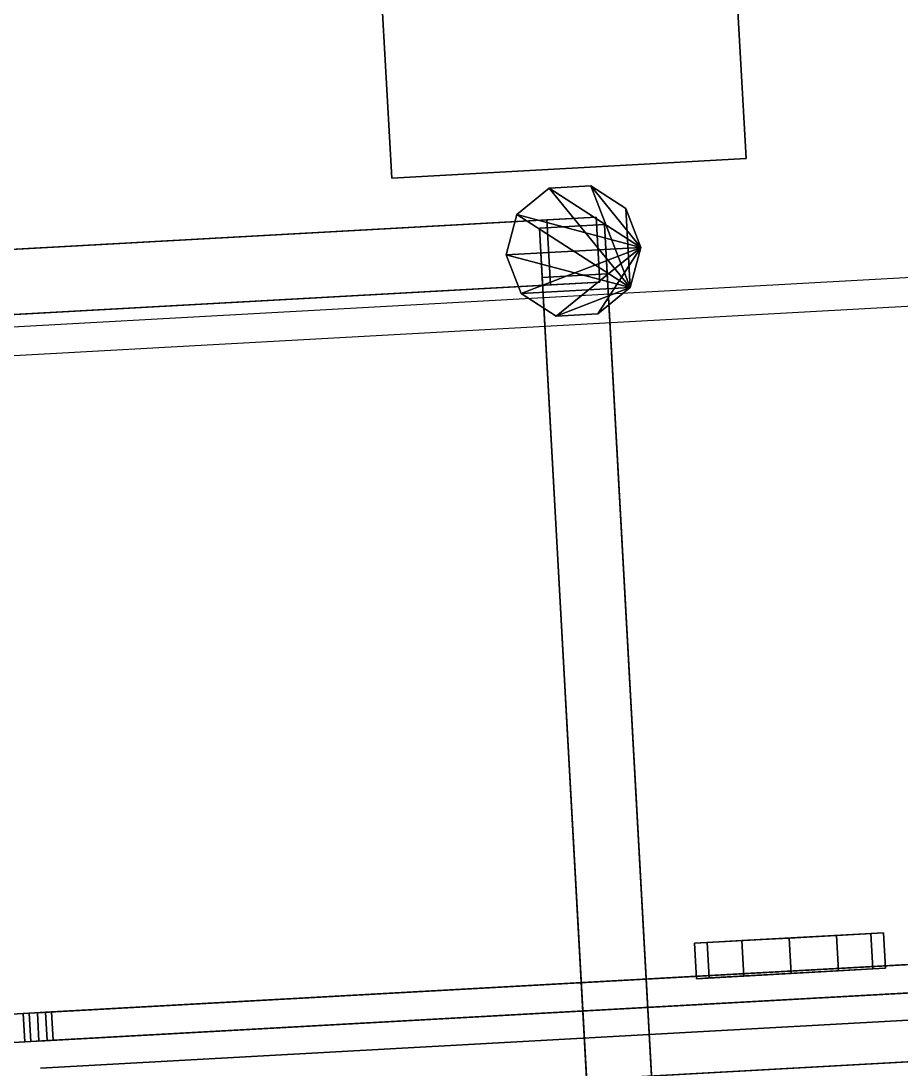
# Model space of a CAD drawing. Header units: millimetres. Extents: x -2005 to 6910, y -1718 to 7197.
# Drawn here: x 3888 to 4632, y 250 to 1136 of the extents above; entities that cross this region are included whole.
import ezdxf

# ---------------------------------------------------------------- set-up
doc = ezdxf.new("R2010")
doc.units = ezdxf.units.MM
for name, color, linetype in [('embedded_beam_1', 7, 'Continuous'), ('fourth_floor_steel_deck', 7, 'Continuous'), ('retained_OLO_antenna_1', 7, 'Continuous'), ('retained_roof_bracing', 7, 'Continuous'), ('retained_roof_mast_1', 7, 'Continuous'), ('roof_parapet', 7, 'Continuous'), ('roof_slab', 7, 'Continuous'), ('tank_bosses_S', 7, 'Continuous'), ('tank_panels_S', 7, 'Continuous'), ('tank_ribs_S', 7, 'Continuous')]:
    doc.layers.add(name, color=color, linetype=linetype)

msp = doc.modelspace()

# ---------------------------------------------------------------- linework, layer by layer
at = {"layer": 'embedded_beam_1'}
msp.add_3dface([(-35.22, 637.03, 24820), (5156.85, 924.11, 24820), (5155.52, 948.07, 24820), (-36.55, 660.99, 24820)], dxfattribs=at)
at = {"layer": 'fourth_floor_steel_deck'}
msp.add_3dface([(0, 0, 20725), (5192.07, 287.08, 20725), (5098.22, 1984.49, 20725), (-93.85, 1697.41, 20725)], dxfattribs=at)
at = {"layer": 'retained_OLO_antenna_1'}
for points in [[(4201.01, 1003.46, 26750), (4193.28, 1143.24, 26750), (4492.82, 1159.81, 26750), (4500.55, 1020.02, 26750)], [(4201.01, 1003.46, 28250), (4500.55, 1020.02, 28250), (4492.82, 1159.81, 28250), (4193.28, 1143.24, 28250)], [(4500.55, 1020.02, 26750), (4492.82, 1159.81, 26750), (4492.82, 1159.81, 28250), (4500.55, 1020.02, 28250)], [(4193.28, 1143.24, 26750), (4201.01, 1003.46, 26750), (4201.01, 1003.46, 28250), (4193.28, 1143.24, 28250)], [(4201.01, 1003.46, 26750), (4500.55, 1020.02, 26750), (4500.55, 1020.02, 28250), (4201.01, 1003.46, 28250)]]:
    msp.add_3dface(points, dxfattribs=at)
at = {"layer": 'retained_roof_bracing'}
for points in [[(3175.8, 904.21, 25082.1), (3134.11, 901.9, 25117.9), (4332.28, 968.15, 26517.9), (4373.97, 970.46, 26482.1)], [(3134.11, 901.9, 25117.9), (3137.15, 846.99, 25117.9), (4335.31, 913.23, 26517.9), (4332.28, 968.15, 26517.9)], [(3178.84, 849.29, 25082.1), (3175.8, 904.21, 25082.1), (4373.97, 970.46, 26482.1), (4377.01, 915.54, 26482.1)], [(4332.28, 968.15, 26517.9), (4335.31, 913.23, 26517.9), (4377.01, 915.54, 26482.1), (4373.97, 970.46, 26482.1)], [(4328.34, 919.48, 26517.9), (4383.26, 922.52, 26517.9), (4380.95, 964.21, 26482.1), (4326.03, 961.17, 26482.1)], [(4447.2, -233.96, 25082.1), (4392.28, -237, 25082.1), (4326.03, 961.17, 26482.1), (4380.95, 964.21, 26482.1)], [(4392.28, -237, 25082.1), (4394.59, -278.69, 25117.9), (4328.34, 919.48, 26517.9), (4326.03, 961.17, 26482.1)], [(4449.5, -275.65, 25117.9), (4447.2, -233.96, 25082.1), (4380.95, 964.21, 26482.1), (4383.26, 922.52, 26517.9)], [(4394.59, -278.69, 25117.9), (4449.5, -275.65, 25117.9), (4383.26, 922.52, 26517.9), (4328.34, 919.48, 26517.9)], [(3137.15, 846.99, 25117.9), (3178.84, 849.29, 25082.1), (4377.01, 915.54, 26482.1), (4335.31, 913.23, 26517.9)]]:
    msp.add_3dface(points, dxfattribs=at)
at = {"layer": 'retained_roof_mast_1'}
for points in [[(4402.54, 910.94, 25000), (4306.75, 972.75, 25000), (4334.06, 995, 25000)], [(4411.56, 944.99, 28300), (4334.06, 995, 28300), (4306.75, 972.75, 28300)], [(4334.06, 995, 25000), (4306.75, 972.75, 25000), (4306.75, 972.75, 28300), (4334.06, 995, 28300)], [(4402.54, 910.94, 25000), (4334.06, 995, 25000), (4369.24, 996.94, 25000)], [(4411.56, 944.99, 28300), (4369.24, 996.94, 28300), (4334.06, 995, 28300)], [(4369.24, 996.94, 25000), (4334.06, 995, 25000), (4334.06, 995, 28300), (4369.24, 996.94, 28300)], [(4402.54, 910.94, 25000), (4369.24, 996.94, 25000), (4398.84, 977.84, 25000)], [(4411.56, 944.99, 28300), (4398.84, 977.84, 28300), (4369.24, 996.94, 28300)], [(4398.84, 977.84, 25000), (4369.24, 996.94, 25000), (4369.24, 996.94, 28300), (4398.84, 977.84, 28300)], [(4402.54, 910.94, 25000), (4398.84, 977.84, 25000), (4411.56, 944.99, 25000)], [(4411.56, 944.99, 25000), (4398.84, 977.84, 25000), (4398.84, 977.84, 28300), (4411.56, 944.99, 28300)], [(4402.54, 910.94, 25000), (4297.73, 938.7, 25000), (4306.75, 972.75, 25000)], [(4411.56, 944.99, 28300), (4306.75, 972.75, 28300), (4297.73, 938.7, 28300)], [(4306.75, 972.75, 25000), (4297.73, 938.7, 25000), (4297.73, 938.7, 28300), (4306.75, 972.75, 28300)], [(4411.56, 944.99, 28300), (4297.73, 938.7, 28300), (4310.45, 905.85, 28300)], [(4411.56, 944.99, 28300), (4310.45, 905.85, 28300), (4340.05, 886.75, 28300)], [(4411.56, 944.99, 28300), (4340.05, 886.75, 28300), (4375.22, 888.69, 28300)], [(4411.56, 944.99, 28300), (4375.22, 888.69, 28300), (4402.54, 910.94, 28300)], [(4402.54, 910.94, 25000), (4411.56, 944.99, 25000), (4411.56, 944.99, 28300), (4402.54, 910.94, 28300)], [(4402.54, 910.94, 25000), (4310.45, 905.85, 25000), (4297.73, 938.7, 25000)], [(4297.73, 938.7, 25000), (4310.45, 905.85, 25000), (4310.45, 905.85, 28300), (4297.73, 938.7, 28300)], [(4402.54, 910.94, 25000), (4340.05, 886.75, 25000), (4310.45, 905.85, 25000)], [(4310.45, 905.85, 25000), (4340.05, 886.75, 25000), (4340.05, 886.75, 28300), (4310.45, 905.85, 28300)], [(4402.54, 910.94, 25000), (4375.22, 888.69, 25000), (4340.05, 886.75, 25000)], [(4375.22, 888.69, 25000), (4402.54, 910.94, 25000), (4402.54, 910.94, 28300), (4375.22, 888.69, 28300)], [(4340.05, 886.75, 25000), (4375.22, 888.69, 25000), (4375.22, 888.69, 28300), (4340.05, 886.75, 28300)]]:
    msp.add_3dface(points, dxfattribs=at)
at = {"layer": 'roof_parapet'}
for points in [[(-613.12, -684.89, 25000), (-649.01, -35.88, 25000), (5841.08, 322.96, 25000), (5876.96, -326.05, 25000)], [(-613.12, -684.89, 25550), (5876.96, -326.05, 25550), (5841.08, 322.96, 25550), (-649.01, -35.88, 25550)], [(5841.08, 322.96, 25000), (-649.01, -35.88, 25000), (-649.01, -35.88, 25550), (5841.08, 322.96, 25550)]]:
    msp.add_3dface(points, dxfattribs=at)
at = {"layer": 'roof_slab'}
for points in [[(0, 0, 24825), (-99.37, 1797.25, 24825), (5092.7, 2084.33, 24825), (5192.07, 287.08, 24825)], [(0, 0, 25000), (5192.07, 287.08, 25000), (5092.7, 2084.33, 25000), (-99.37, 1797.25, 25000)], [(0, 0, 24825), (5192.07, 287.08, 24825), (5192.07, 287.08, 25000), (0, 0, 25000)]]:
    msp.add_3dface(points, dxfattribs=at)
at = {"layer": 'tank_bosses_S'}
for points in [[(4616.87, 365.44, 21187.5), (4467.81, 357.2, 21147.5), (4457.11, 356.61, 21187.5)], [(4616.87, 365.44, 21187.5), (4457.11, 356.61, 21187.5), (4467.81, 357.2, 21227.5)], [(4616.87, 365.44, 22112.5), (4467.81, 357.2, 22072.5), (4457.11, 356.61, 22112.5)], [(4616.87, 365.44, 22112.5), (4457.11, 356.61, 22112.5), (4467.81, 357.2, 22152.5)], [(4616.87, 365.44, 23037.5), (4467.81, 357.2, 22997.5), (4457.11, 356.61, 23037.5)], [(4616.87, 365.44, 23037.5), (4457.11, 356.61, 23037.5), (4467.81, 357.2, 23077.5)], [(4616.87, 365.44, 23962.5), (4467.81, 357.2, 23922.5), (4457.11, 356.61, 23962.5)], [(4616.87, 365.44, 23962.5), (4457.11, 356.61, 23962.5), (4467.81, 357.2, 24002.5)], [(4616.87, 365.44, 21187.5), (4497.05, 358.82, 21118.22), (4467.81, 357.2, 21147.5)], [(4616.87, 365.44, 21187.5), (4467.81, 357.2, 21227.5), (4497.05, 358.82, 21256.78)], [(4616.87, 365.44, 22112.5), (4497.05, 358.82, 22043.22), (4467.81, 357.2, 22072.5)], [(4616.87, 365.44, 22112.5), (4467.81, 357.2, 22152.5), (4497.05, 358.82, 22181.78)], [(4616.87, 365.44, 23037.5), (4497.05, 358.82, 22968.22), (4467.81, 357.2, 22997.5)], [(4616.87, 365.44, 23037.5), (4467.81, 357.2, 23077.5), (4497.05, 358.82, 23106.78)], [(4616.87, 365.44, 23962.5), (4497.05, 358.82, 23893.22), (4467.81, 357.2, 23922.5)], [(4616.87, 365.44, 23962.5), (4467.81, 357.2, 24002.5), (4497.05, 358.82, 24031.78)], [(4616.87, 365.44, 21187.5), (4536.99, 361.03, 21107.5), (4497.05, 358.82, 21118.22)], [(4616.87, 365.44, 21187.5), (4497.05, 358.82, 21256.78), (4536.99, 361.03, 21267.5)], [(4616.87, 365.44, 22112.5), (4536.99, 361.03, 22032.5), (4497.05, 358.82, 22043.22)], [(4616.87, 365.44, 22112.5), (4497.05, 358.82, 22181.78), (4536.99, 361.03, 22192.5)], [(4616.87, 365.44, 23037.5), (4536.99, 361.03, 22957.5), (4497.05, 358.82, 22968.22)], [(4616.87, 365.44, 23037.5), (4497.05, 358.82, 23106.78), (4536.99, 361.03, 23117.5)], [(4616.87, 365.44, 23962.5), (4536.99, 361.03, 23882.5), (4497.05, 358.82, 23893.22)], [(4616.87, 365.44, 23962.5), (4497.05, 358.82, 24031.78), (4536.99, 361.03, 24042.5)], [(4616.87, 365.44, 21187.5), (4576.93, 363.23, 21118.22), (4536.99, 361.03, 21107.5)], [(4616.87, 365.44, 21187.5), (4536.99, 361.03, 21267.5), (4576.93, 363.23, 21256.78)], [(4616.87, 365.44, 22112.5), (4576.93, 363.23, 22043.22), (4536.99, 361.03, 22032.5)], [(4616.87, 365.44, 22112.5), (4536.99, 361.03, 22192.5), (4576.93, 363.23, 22181.78)], [(4616.87, 365.44, 23037.5), (4576.93, 363.23, 22968.22), (4536.99, 361.03, 22957.5)], [(4616.87, 365.44, 23037.5), (4536.99, 361.03, 23117.5), (4576.93, 363.23, 23106.78)], [(4616.87, 365.44, 23962.5), (4576.93, 363.23, 23893.22), (4536.99, 361.03, 23882.5)], [(4616.87, 365.44, 23962.5), (4536.99, 361.03, 24042.5), (4576.93, 363.23, 24031.78)], [(4616.87, 365.44, 21187.5), (4606.16, 364.85, 21147.5), (4576.93, 363.23, 21118.22)], [(4616.87, 365.44, 21187.5), (4576.93, 363.23, 21256.78), (4606.16, 364.85, 21227.5)], [(4616.87, 365.44, 22112.5), (4606.16, 364.85, 22072.5), (4576.93, 363.23, 22043.22)], [(4616.87, 365.44, 22112.5), (4576.93, 363.23, 22181.78), (4606.16, 364.85, 22152.5)], [(4616.87, 365.44, 23037.5), (4606.16, 364.85, 22997.5), (4576.93, 363.23, 22968.22)], [(4616.87, 365.44, 23037.5), (4576.93, 363.23, 23106.78), (4606.16, 364.85, 23077.5)], [(4616.87, 365.44, 23962.5), (4606.16, 364.85, 23922.5), (4576.93, 363.23, 23893.22)], [(4616.87, 365.44, 23962.5), (4576.93, 363.23, 24031.78), (4606.16, 364.85, 24002.5)], [(4607.82, 334.9, 21147.5), (4578.58, 333.28, 21118.22), (4576.93, 363.23, 21118.22), (4606.16, 364.85, 21147.5)], [(4578.58, 333.28, 21256.78), (4607.82, 334.9, 21227.5), (4606.16, 364.85, 21227.5), (4576.93, 363.23, 21256.78)], [(4607.82, 334.9, 22072.5), (4578.58, 333.28, 22043.22), (4576.93, 363.23, 22043.22), (4606.16, 364.85, 22072.5)], [(4578.58, 333.28, 22181.78), (4607.82, 334.9, 22152.5), (4606.16, 364.85, 22152.5), (4576.93, 363.23, 22181.78)], [(4607.82, 334.9, 22997.5), (4578.58, 333.28, 22968.22), (4576.93, 363.23, 22968.22), (4606.16, 364.85, 22997.5)], [(4578.58, 333.28, 23106.78), (4607.82, 334.9, 23077.5), (4606.16, 364.85, 23077.5), (4576.93, 363.23, 23106.78)], [(4607.82, 334.9, 23922.5), (4578.58, 333.28, 23893.22), (4576.93, 363.23, 23893.22), (4606.16, 364.85, 23922.5)], [(4578.58, 333.28, 24031.78), (4607.82, 334.9, 24002.5), (4606.16, 364.85, 24002.5), (4576.93, 363.23, 24031.78)], [(4618.52, 335.49, 21187.5), (4607.82, 334.9, 21147.5), (4606.16, 364.85, 21147.5), (4616.87, 365.44, 21187.5)], [(4607.82, 334.9, 21227.5), (4618.52, 335.49, 21187.5), (4616.87, 365.44, 21187.5), (4606.16, 364.85, 21227.5)], [(4618.52, 335.49, 22112.5), (4607.82, 334.9, 22072.5), (4606.16, 364.85, 22072.5), (4616.87, 365.44, 22112.5)], [(4607.82, 334.9, 22152.5), (4618.52, 335.49, 22112.5), (4616.87, 365.44, 22112.5), (4606.16, 364.85, 22152.5)], [(4618.52, 335.49, 23037.5), (4607.82, 334.9, 22997.5), (4606.16, 364.85, 22997.5), (4616.87, 365.44, 23037.5)], [(4607.82, 334.9, 23077.5), (4618.52, 335.49, 23037.5), (4616.87, 365.44, 23037.5), (4606.16, 364.85, 23077.5)], [(4618.52, 335.49, 23962.5), (4607.82, 334.9, 23922.5), (4606.16, 364.85, 23922.5), (4616.87, 365.44, 23962.5)], [(4607.82, 334.9, 24002.5), (4618.52, 335.49, 23962.5), (4616.87, 365.44, 23962.5), (4606.16, 364.85, 24002.5)], [(4469.47, 327.25, 21147.5), (4458.77, 326.66, 21187.5), (4457.11, 356.61, 21187.5), (4467.81, 357.2, 21147.5)], [(4458.77, 326.66, 21187.5), (4469.47, 327.25, 21227.5), (4467.81, 357.2, 21227.5), (4457.11, 356.61, 21187.5)], [(4469.47, 327.25, 22072.5), (4458.77, 326.66, 22112.5), (4457.11, 356.61, 22112.5), (4467.81, 357.2, 22072.5)], [(4458.77, 326.66, 22112.5), (4469.47, 327.25, 22152.5), (4467.81, 357.2, 22152.5), (4457.11, 356.61, 22112.5)], [(4469.47, 327.25, 22997.5), (4458.77, 326.66, 23037.5), (4457.11, 356.61, 23037.5), (4467.81, 357.2, 22997.5)], [(4458.77, 326.66, 23037.5), (4469.47, 327.25, 23077.5), (4467.81, 357.2, 23077.5), (4457.11, 356.61, 23037.5)], [(4469.47, 327.25, 23922.5), (4458.77, 326.66, 23962.5), (4457.11, 356.61, 23962.5), (4467.81, 357.2, 23922.5)], [(4458.77, 326.66, 23962.5), (4469.47, 327.25, 24002.5), (4467.81, 357.2, 24002.5), (4457.11, 356.61, 23962.5)], [(4498.71, 328.86, 21118.22), (4469.47, 327.25, 21147.5), (4467.81, 357.2, 21147.5), (4497.05, 358.82, 21118.22)], [(4469.47, 327.25, 21227.5), (4498.71, 328.86, 21256.78), (4497.05, 358.82, 21256.78), (4467.81, 357.2, 21227.5)], [(4498.71, 328.86, 22043.22), (4469.47, 327.25, 22072.5), (4467.81, 357.2, 22072.5), (4497.05, 358.82, 22043.22)], [(4469.47, 327.25, 22152.5), (4498.71, 328.86, 22181.78), (4497.05, 358.82, 22181.78), (4467.81, 357.2, 22152.5)], [(4498.71, 328.86, 22968.22), (4469.47, 327.25, 22997.5), (4467.81, 357.2, 22997.5), (4497.05, 358.82, 22968.22)], [(4469.47, 327.25, 23077.5), (4498.71, 328.86, 23106.78), (4497.05, 358.82, 23106.78), (4467.81, 357.2, 23077.5)], [(4498.71, 328.86, 23893.22), (4469.47, 327.25, 23922.5), (4467.81, 357.2, 23922.5), (4497.05, 358.82, 23893.22)], [(4469.47, 327.25, 24002.5), (4498.71, 328.86, 24031.78), (4497.05, 358.82, 24031.78), (4467.81, 357.2, 24002.5)], [(4538.64, 331.07, 21107.5), (4498.71, 328.86, 21118.22), (4497.05, 358.82, 21118.22), (4536.99, 361.03, 21107.5)], [(4498.71, 328.86, 21256.78), (4538.64, 331.07, 21267.5), (4536.99, 361.03, 21267.5), (4497.05, 358.82, 21256.78)], [(4538.64, 331.07, 22032.5), (4498.71, 328.86, 22043.22), (4497.05, 358.82, 22043.22), (4536.99, 361.03, 22032.5)], [(4498.71, 328.86, 22181.78), (4538.64, 331.07, 22192.5), (4536.99, 361.03, 22192.5), (4497.05, 358.82, 22181.78)], [(4538.64, 331.07, 22957.5), (4498.71, 328.86, 22968.22), (4497.05, 358.82, 22968.22), (4536.99, 361.03, 22957.5)], [(4498.71, 328.86, 23106.78), (4538.64, 331.07, 23117.5), (4536.99, 361.03, 23117.5), (4497.05, 358.82, 23106.78)], [(4538.64, 331.07, 23882.5), (4498.71, 328.86, 23893.22), (4497.05, 358.82, 23893.22), (4536.99, 361.03, 23882.5)], [(4498.71, 328.86, 24031.78), (4538.64, 331.07, 24042.5), (4536.99, 361.03, 24042.5), (4497.05, 358.82, 24031.78)], [(4578.58, 333.28, 21118.22), (4538.64, 331.07, 21107.5), (4536.99, 361.03, 21107.5), (4576.93, 363.23, 21118.22)], [(4538.64, 331.07, 21267.5), (4578.58, 333.28, 21256.78), (4576.93, 363.23, 21256.78), (4536.99, 361.03, 21267.5)], [(4578.58, 333.28, 22043.22), (4538.64, 331.07, 22032.5), (4536.99, 361.03, 22032.5), (4576.93, 363.23, 22043.22)], [(4538.64, 331.07, 22192.5), (4578.58, 333.28, 22181.78), (4576.93, 363.23, 22181.78), (4536.99, 361.03, 22192.5)], [(4578.58, 333.28, 22968.22), (4538.64, 331.07, 22957.5), (4536.99, 361.03, 22957.5), (4576.93, 363.23, 22968.22)], [(4538.64, 331.07, 23117.5), (4578.58, 333.28, 23106.78), (4576.93, 363.23, 23106.78), (4536.99, 361.03, 23117.5)], [(4578.58, 333.28, 23893.22), (4538.64, 331.07, 23882.5), (4536.99, 361.03, 23882.5), (4576.93, 363.23, 23893.22)], [(4538.64, 331.07, 24042.5), (4578.58, 333.28, 24031.78), (4576.93, 363.23, 24031.78), (4536.99, 361.03, 24042.5)], [(4607.82, 334.9, 21227.5), (4469.47, 327.25, 21227.5), (4458.77, 326.66, 21187.5)], [(4607.82, 334.9, 21227.5), (4458.77, 326.66, 21187.5), (4469.47, 327.25, 21147.5)], [(4607.82, 334.9, 22152.5), (4469.47, 327.25, 22152.5), (4458.77, 326.66, 22112.5)], [(4607.82, 334.9, 22152.5), (4458.77, 326.66, 22112.5), (4469.47, 327.25, 22072.5)], [(4607.82, 334.9, 23077.5), (4469.47, 327.25, 23077.5), (4458.77, 326.66, 23037.5)], [(4607.82, 334.9, 23077.5), (4458.77, 326.66, 23037.5), (4469.47, 327.25, 22997.5)], [(4607.82, 334.9, 24002.5), (4469.47, 327.25, 24002.5), (4458.77, 326.66, 23962.5)], [(4607.82, 334.9, 24002.5), (4458.77, 326.66, 23962.5), (4469.47, 327.25, 23922.5)], [(4607.82, 334.9, 21227.5), (4498.71, 328.86, 21256.78), (4469.47, 327.25, 21227.5)], [(4607.82, 334.9, 21227.5), (4469.47, 327.25, 21147.5), (4498.71, 328.86, 21118.22)], [(4607.82, 334.9, 22152.5), (4498.71, 328.86, 22181.78), (4469.47, 327.25, 22152.5)], [(4607.82, 334.9, 22152.5), (4469.47, 327.25, 22072.5), (4498.71, 328.86, 22043.22)], [(4607.82, 334.9, 23077.5), (4498.71, 328.86, 23106.78), (4469.47, 327.25, 23077.5)], [(4607.82, 334.9, 23077.5), (4469.47, 327.25, 22997.5), (4498.71, 328.86, 22968.22)], [(4607.82, 334.9, 24002.5), (4498.71, 328.86, 24031.78), (4469.47, 327.25, 24002.5)], [(4607.82, 334.9, 24002.5), (4469.47, 327.25, 23922.5), (4498.71, 328.86, 23893.22)], [(4607.82, 334.9, 21227.5), (4538.64, 331.07, 21267.5), (4498.71, 328.86, 21256.78)], [(4607.82, 334.9, 21227.5), (4498.71, 328.86, 21118.22), (4538.64, 331.07, 21107.5)], [(4607.82, 334.9, 22152.5), (4538.64, 331.07, 22192.5), (4498.71, 328.86, 22181.78)], [(4607.82, 334.9, 22152.5), (4498.71, 328.86, 22043.22), (4538.64, 331.07, 22032.5)], [(4607.82, 334.9, 23077.5), (4538.64, 331.07, 23117.5), (4498.71, 328.86, 23106.78)], [(4607.82, 334.9, 23077.5), (4498.71, 328.86, 22968.22), (4538.64, 331.07, 22957.5)], [(4607.82, 334.9, 24002.5), (4538.64, 331.07, 24042.5), (4498.71, 328.86, 24031.78)], [(4607.82, 334.9, 24002.5), (4498.71, 328.86, 23893.22), (4538.64, 331.07, 23882.5)], [(4607.82, 334.9, 21227.5), (4578.58, 333.28, 21256.78), (4538.64, 331.07, 21267.5)], [(4607.82, 334.9, 21227.5), (4538.64, 331.07, 21107.5), (4578.58, 333.28, 21118.22)], [(4607.82, 334.9, 22152.5), (4578.58, 333.28, 22181.78), (4538.64, 331.07, 22192.5)], [(4607.82, 334.9, 22152.5), (4538.64, 331.07, 22032.5), (4578.58, 333.28, 22043.22)], [(4607.82, 334.9, 23077.5), (4578.58, 333.28, 23106.78), (4538.64, 331.07, 23117.5)], [(4607.82, 334.9, 23077.5), (4538.64, 331.07, 22957.5), (4578.58, 333.28, 22968.22)], [(4607.82, 334.9, 24002.5), (4578.58, 333.28, 24031.78), (4538.64, 331.07, 24042.5)], [(4607.82, 334.9, 24002.5), (4538.64, 331.07, 23882.5), (4578.58, 333.28, 23893.22)], [(4607.82, 334.9, 21227.5), (4578.58, 333.28, 21118.22), (4607.82, 334.9, 21147.5)], [(4607.82, 334.9, 22152.5), (4578.58, 333.28, 22043.22), (4607.82, 334.9, 22072.5)], [(4607.82, 334.9, 23077.5), (4578.58, 333.28, 22968.22), (4607.82, 334.9, 22997.5)], [(4607.82, 334.9, 24002.5), (4578.58, 333.28, 23893.22), (4607.82, 334.9, 23922.5)], [(4607.82, 334.9, 21227.5), (4607.82, 334.9, 21147.5), (4618.52, 335.49, 21187.5)], [(4607.82, 334.9, 22152.5), (4607.82, 334.9, 22072.5), (4618.52, 335.49, 22112.5)], [(4607.82, 334.9, 23077.5), (4607.82, 334.9, 22997.5), (4618.52, 335.49, 23037.5)], [(4607.82, 334.9, 24002.5), (4607.82, 334.9, 23922.5), (4618.52, 335.49, 23962.5)]]:
    msp.add_3dface(points, dxfattribs=at)
at = {"layer": 'tank_panels_S'}
for points in [[(3904.1, 250.92, 20737), (5178.16, 321.36, 20737), (5178.16, 321.36, 21638), (3904.1, 250.92, 21638)], [(3904.1, 250.92, 21662), (5178.16, 321.36, 21662), (5178.16, 321.36, 22563), (3904.1, 250.92, 22563)], [(3904.1, 250.92, 22587), (5178.16, 321.36, 22587), (5178.16, 321.36, 23488), (3904.1, 250.92, 23488)], [(3904.1, 250.92, 23512), (5178.16, 321.36, 23512), (5178.16, 321.36, 24413), (3904.1, 250.92, 24413)]]:
    msp.add_3dface(points, dxfattribs=at)
at = {"layer": 'tank_ribs_S'}
for points in [[(3908.42, 298.23, 20727.2), (3894.6, 297.46, 20746.8), (5168.65, 367.91, 21647.8), (5182.47, 368.67, 21628.2)], [(3894.6, 297.46, 21628.2), (3908.42, 298.23, 21647.8), (5182.47, 368.67, 20746.8), (5168.65, 367.91, 20727.2)], [(3908.42, 298.23, 21652.2), (3894.6, 297.46, 21671.8), (5168.65, 367.91, 22572.8), (5182.47, 368.67, 22553.2)], [(3894.6, 297.46, 22553.2), (3908.42, 298.23, 22572.8), (5182.47, 368.67, 21671.8), (5168.65, 367.91, 21652.2)], [(3908.42, 298.23, 22577.2), (3894.6, 297.46, 22596.8), (5168.65, 367.91, 23497.8), (5182.47, 368.67, 23478.2)], [(3894.6, 297.46, 23478.2), (3908.42, 298.23, 23497.8), (5182.47, 368.67, 22596.8), (5168.65, 367.91, 22577.2)], [(3908.42, 298.23, 23502.2), (3894.6, 297.46, 23521.8), (5168.65, 367.91, 24422.8), (5182.47, 368.67, 24403.2)], [(3894.6, 297.46, 24403.2), (3908.42, 298.23, 24422.8), (5182.47, 368.67, 23521.8), (5168.65, 367.91, 23502.2)], [(3894.6, 297.46, 20746.8), (3895.92, 273.5, 20746.8), (5169.97, 343.95, 21647.8), (5168.65, 367.91, 21647.8)], [(3895.92, 273.5, 21628.2), (3894.6, 297.46, 21628.2), (5168.65, 367.91, 20727.2), (5169.97, 343.95, 20727.2)], [(3894.6, 297.46, 21671.8), (3895.92, 273.5, 21671.8), (5169.97, 343.95, 22572.8), (5168.65, 367.91, 22572.8)], [(3895.92, 273.5, 22553.2), (3894.6, 297.46, 22553.2), (5168.65, 367.91, 21652.2), (5169.97, 343.95, 21652.2)], [(3894.6, 297.46, 22596.8), (3895.92, 273.5, 22596.8), (5169.97, 343.95, 23497.8), (5168.65, 367.91, 23497.8)], [(3895.92, 273.5, 23478.2), (3894.6, 297.46, 23478.2), (5168.65, 367.91, 22577.2), (5169.97, 343.95, 22577.2)], [(3894.6, 297.46, 23521.8), (3895.92, 273.5, 23521.8), (5169.97, 343.95, 24422.8), (5168.65, 367.91, 24422.8)], [(3895.92, 273.5, 24403.2), (3894.6, 297.46, 24403.2), (5168.65, 367.91, 23502.2), (5169.97, 343.95, 23502.2)], [(3901.51, 297.85, 20749), (3902.83, 273.88, 20749), (5176.89, 344.33, 20749), (5175.56, 368.29, 20749)], [(3902.83, 273.88, 20725), (3901.51, 297.85, 20725), (5175.56, 368.29, 20725), (5176.89, 344.33, 20725)], [(3901.51, 297.85, 20725), (3901.51, 297.85, 20749), (5175.56, 368.29, 20749), (5175.56, 368.29, 20725)], [(5176.89, 344.33, 21650), (5175.56, 368.29, 21650), (3901.51, 297.85, 21650), (3902.83, 273.88, 21650)], [(5175.56, 368.29, 21650), (5175.56, 368.29, 21626), (3901.51, 297.85, 21626), (3901.51, 297.85, 21650)], [(5175.56, 368.29, 21626), (5176.89, 344.33, 21626), (3902.83, 273.88, 21626), (3901.51, 297.85, 21626)], [(3901.51, 297.85, 21674), (3902.83, 273.88, 21674), (5176.89, 344.33, 21674), (5175.56, 368.29, 21674)], [(3902.83, 273.88, 21650), (3901.51, 297.85, 21650), (5175.56, 368.29, 21650), (5176.89, 344.33, 21650)], [(3901.51, 297.85, 21650), (3901.51, 297.85, 21674), (5175.56, 368.29, 21674), (5175.56, 368.29, 21650)], [(5176.89, 344.33, 22575), (5175.56, 368.29, 22575), (3901.51, 297.85, 22575), (3902.83, 273.88, 22575)], [(5175.56, 368.29, 22575), (5175.56, 368.29, 22551), (3901.51, 297.85, 22551), (3901.51, 297.85, 22575)], [(5175.56, 368.29, 22551), (5176.89, 344.33, 22551), (3902.83, 273.88, 22551), (3901.51, 297.85, 22551)], [(3901.51, 297.85, 22599), (3902.83, 273.88, 22599), (5176.89, 344.33, 22599), (5175.56, 368.29, 22599)], [(3902.83, 273.88, 22575), (3901.51, 297.85, 22575), (5175.56, 368.29, 22575), (5176.89, 344.33, 22575)], [(3901.51, 297.85, 22575), (3901.51, 297.85, 22599), (5175.56, 368.29, 22599), (5175.56, 368.29, 22575)], [(5176.89, 344.33, 23500), (5175.56, 368.29, 23500), (3901.51, 297.85, 23500), (3902.83, 273.88, 23500)], [(5175.56, 368.29, 23500), (5175.56, 368.29, 23476), (3901.51, 297.85, 23476), (3901.51, 297.85, 23500)], [(5175.56, 368.29, 23476), (5176.89, 344.33, 23476), (3902.83, 273.88, 23476), (3901.51, 297.85, 23476)], [(3901.51, 297.85, 23524), (3902.83, 273.88, 23524), (5176.89, 344.33, 23524), (5175.56, 368.29, 23524)], [(3902.83, 273.88, 23500), (3901.51, 297.85, 23500), (5175.56, 368.29, 23500), (5176.89, 344.33, 23500)], [(3901.51, 297.85, 23500), (3901.51, 297.85, 23524), (5175.56, 368.29, 23524), (5175.56, 368.29, 23500)], [(5176.89, 344.33, 24425), (5175.56, 368.29, 24425), (3901.51, 297.85, 24425), (3902.83, 273.88, 24425)], [(5175.56, 368.29, 24425), (5175.56, 368.29, 24401), (3901.51, 297.85, 24401), (3901.51, 297.85, 24425)], [(5175.56, 368.29, 24401), (5176.89, 344.33, 24401), (3902.83, 273.88, 24401), (3901.51, 297.85, 24401)], [(3909.74, 274.27, 20727.2), (3908.42, 298.23, 20727.2), (5182.47, 368.67, 21628.2), (5183.8, 344.71, 21628.2)], [(3908.42, 298.23, 21647.8), (3909.74, 274.27, 21647.8), (5183.8, 344.71, 20746.8), (5182.47, 368.67, 20746.8)], [(3909.74, 274.27, 21652.2), (3908.42, 298.23, 21652.2), (5182.47, 368.67, 22553.2), (5183.8, 344.71, 22553.2)], [(3908.42, 298.23, 22572.8), (3909.74, 274.27, 22572.8), (5183.8, 344.71, 21671.8), (5182.47, 368.67, 21671.8)], [(3909.74, 274.27, 22577.2), (3908.42, 298.23, 22577.2), (5182.47, 368.67, 23478.2), (5183.8, 344.71, 23478.2)], [(3908.42, 298.23, 23497.8), (3909.74, 274.27, 23497.8), (5183.8, 344.71, 22596.8), (5182.47, 368.67, 22596.8)], [(3909.74, 274.27, 23502.2), (3908.42, 298.23, 23502.2), (5182.47, 368.67, 24403.2), (5183.8, 344.71, 24403.2)], [(3908.42, 298.23, 24422.8), (3909.74, 274.27, 24422.8), (5183.8, 344.71, 23521.8), (5182.47, 368.67, 23521.8)], [(3895.92, 273.5, 20746.8), (3909.74, 274.27, 20727.2), (5183.8, 344.71, 21628.2), (5169.97, 343.95, 21647.8)], [(3909.74, 274.27, 21647.8), (3895.92, 273.5, 21628.2), (5169.97, 343.95, 20727.2), (5183.8, 344.71, 20746.8)], [(3895.92, 273.5, 21671.8), (3909.74, 274.27, 21652.2), (5183.8, 344.71, 22553.2), (5169.97, 343.95, 22572.8)], [(3909.74, 274.27, 22572.8), (3895.92, 273.5, 22553.2), (5169.97, 343.95, 21652.2), (5183.8, 344.71, 21671.8)], [(3895.92, 273.5, 22596.8), (3909.74, 274.27, 22577.2), (5183.8, 344.71, 23478.2), (5169.97, 343.95, 23497.8)], [(3909.74, 274.27, 23497.8), (3895.92, 273.5, 23478.2), (5169.97, 343.95, 22577.2), (5183.8, 344.71, 22596.8)], [(3895.92, 273.5, 23521.8), (3909.74, 274.27, 23502.2), (5183.8, 344.71, 24403.2), (5169.97, 343.95, 24422.8)], [(3909.74, 274.27, 24422.8), (3895.92, 273.5, 24403.2), (5169.97, 343.95, 23502.2), (5183.8, 344.71, 23521.8)], [(3902.83, 273.88, 20749), (3902.83, 273.88, 20725), (5176.89, 344.33, 20725), (5176.89, 344.33, 20749)], [(5176.89, 344.33, 21626), (5176.89, 344.33, 21650), (3902.83, 273.88, 21650), (3902.83, 273.88, 21626)], [(3902.83, 273.88, 21674), (3902.83, 273.88, 21650), (5176.89, 344.33, 21650), (5176.89, 344.33, 21674)], [(5176.89, 344.33, 22551), (5176.89, 344.33, 22575), (3902.83, 273.88, 22575), (3902.83, 273.88, 22551)], [(3902.83, 273.88, 22599), (3902.83, 273.88, 22575), (5176.89, 344.33, 22575), (5176.89, 344.33, 22599)], [(5176.89, 344.33, 23476), (5176.89, 344.33, 23500), (3902.83, 273.88, 23500), (3902.83, 273.88, 23476)], [(3902.83, 273.88, 23524), (3902.83, 273.88, 23500), (5176.89, 344.33, 23500), (5176.89, 344.33, 23524)], [(5176.89, 344.33, 24401), (5176.89, 344.33, 24425), (3902.83, 273.88, 24425), (3902.83, 273.88, 24401)], [(3866.89, 271.9, 20737), (3865.56, 295.86, 20737), (3889.53, 297.18, 20737), (3890.85, 273.22, 20737)], [(3866.89, 271.9, 21638), (3890.85, 273.22, 21638), (3889.53, 297.18, 21638), (3865.56, 295.86, 21638)], [(3889.53, 297.18, 20737), (3865.56, 295.86, 20737), (3865.56, 295.86, 21638), (3889.53, 297.18, 21638)], [(3866.89, 271.9, 21662), (3865.56, 295.86, 21662), (3889.53, 297.18, 21662), (3890.85, 273.22, 21662)], [(3866.89, 271.9, 22563), (3890.85, 273.22, 22563), (3889.53, 297.18, 22563), (3865.56, 295.86, 22563)], [(3889.53, 297.18, 21662), (3865.56, 295.86, 21662), (3865.56, 295.86, 22563), (3889.53, 297.18, 22563)], [(3866.89, 271.9, 22587), (3865.56, 295.86, 22587), (3889.53, 297.18, 22587), (3890.85, 273.22, 22587)], [(3866.89, 271.9, 23488), (3890.85, 273.22, 23488), (3889.53, 297.18, 23488), (3865.56, 295.86, 23488)], [(3889.53, 297.18, 22587), (3865.56, 295.86, 22587), (3865.56, 295.86, 23488), (3889.53, 297.18, 23488)], [(3866.89, 271.9, 23512), (3865.56, 295.86, 23512), (3889.53, 297.18, 23512), (3890.85, 273.22, 23512)], [(3866.89, 271.9, 24413), (3890.85, 273.22, 24413), (3889.53, 297.18, 24413), (3865.56, 295.86, 24413)], [(3889.53, 297.18, 23512), (3865.56, 295.86, 23512), (3865.56, 295.86, 24413), (3889.53, 297.18, 24413)], [(3889.53, 297.18, 21638), (3890.85, 273.22, 21638), (3914.81, 274.55, 21638), (3913.49, 298.51, 21638)], [(3889.53, 297.18, 20737), (3913.49, 298.51, 20737), (3914.81, 274.55, 20737), (3890.85, 273.22, 20737)], [(3889.53, 297.18, 21638), (3913.49, 298.51, 21638), (3913.49, 298.51, 20737), (3889.53, 297.18, 20737)], [(3889.53, 297.18, 22563), (3890.85, 273.22, 22563), (3914.81, 274.55, 22563), (3913.49, 298.51, 22563)], [(3889.53, 297.18, 21662), (3913.49, 298.51, 21662), (3914.81, 274.55, 21662), (3890.85, 273.22, 21662)], [(3889.53, 297.18, 22563), (3913.49, 298.51, 22563), (3913.49, 298.51, 21662), (3889.53, 297.18, 21662)], [(3889.53, 297.18, 23488), (3890.85, 273.22, 23488), (3914.81, 274.55, 23488), (3913.49, 298.51, 23488)], [(3889.53, 297.18, 22587), (3913.49, 298.51, 22587), (3914.81, 274.55, 22587), (3890.85, 273.22, 22587)], [(3889.53, 297.18, 23488), (3913.49, 298.51, 23488), (3913.49, 298.51, 22587), (3889.53, 297.18, 22587)], [(3889.53, 297.18, 24413), (3890.85, 273.22, 24413), (3914.81, 274.55, 24413), (3913.49, 298.51, 24413)], [(3889.53, 297.18, 23512), (3913.49, 298.51, 23512), (3914.81, 274.55, 23512), (3890.85, 273.22, 23512)], [(3889.53, 297.18, 24413), (3913.49, 298.51, 24413), (3913.49, 298.51, 23512), (3889.53, 297.18, 23512)], [(3890.85, 273.22, 20737), (3889.53, 297.18, 20737), (3889.53, 297.18, 21638), (3890.85, 273.22, 21638)], [(3890.85, 273.22, 21662), (3889.53, 297.18, 21662), (3889.53, 297.18, 22563), (3890.85, 273.22, 22563)], [(3890.85, 273.22, 22587), (3889.53, 297.18, 22587), (3889.53, 297.18, 23488), (3890.85, 273.22, 23488)], [(3890.85, 273.22, 23512), (3889.53, 297.18, 23512), (3889.53, 297.18, 24413), (3890.85, 273.22, 24413)], [(3890.85, 273.22, 21638), (3889.53, 297.18, 21638), (3889.53, 297.18, 20737), (3890.85, 273.22, 20737)], [(3890.85, 273.22, 22563), (3889.53, 297.18, 22563), (3889.53, 297.18, 21662), (3890.85, 273.22, 21662)], [(3890.85, 273.22, 23488), (3889.53, 297.18, 23488), (3889.53, 297.18, 22587), (3890.85, 273.22, 22587)], [(3890.85, 273.22, 24413), (3889.53, 297.18, 24413), (3889.53, 297.18, 23512), (3890.85, 273.22, 23512)], [(3894.6, 297.46, 20746.8), (3908.42, 298.23, 20727.2), (3909.74, 274.27, 20727.2), (3895.92, 273.5, 20746.8)], [(3908.42, 298.23, 21647.8), (3894.6, 297.46, 21628.2), (3895.92, 273.5, 21628.2), (3909.74, 274.27, 21647.8)], [(3894.6, 297.46, 21671.8), (3908.42, 298.23, 21652.2), (3909.74, 274.27, 21652.2), (3895.92, 273.5, 21671.8)], [(3908.42, 298.23, 22572.8), (3894.6, 297.46, 22553.2), (3895.92, 273.5, 22553.2), (3909.74, 274.27, 22572.8)], [(3894.6, 297.46, 22596.8), (3908.42, 298.23, 22577.2), (3909.74, 274.27, 22577.2), (3895.92, 273.5, 22596.8)], [(3908.42, 298.23, 23497.8), (3894.6, 297.46, 23478.2), (3895.92, 273.5, 23478.2), (3909.74, 274.27, 23497.8)], [(3894.6, 297.46, 23521.8), (3908.42, 298.23, 23502.2), (3909.74, 274.27, 23502.2), (3895.92, 273.5, 23521.8)], [(3908.42, 298.23, 24422.8), (3894.6, 297.46, 24403.2), (3895.92, 273.5, 24403.2), (3909.74, 274.27, 24422.8)], [(3901.51, 297.85, 20749), (3901.51, 297.85, 20725), (3902.83, 273.88, 20725), (3902.83, 273.88, 20749)], [(3902.83, 273.88, 21650), (3901.51, 297.85, 21650), (3901.51, 297.85, 21626), (3902.83, 273.88, 21626)], [(3901.51, 297.85, 21674), (3901.51, 297.85, 21650), (3902.83, 273.88, 21650), (3902.83, 273.88, 21674)], [(3902.83, 273.88, 22575), (3901.51, 297.85, 22575), (3901.51, 297.85, 22551), (3902.83, 273.88, 22551)], [(3901.51, 297.85, 22599), (3901.51, 297.85, 22575), (3902.83, 273.88, 22575), (3902.83, 273.88, 22599)], [(3902.83, 273.88, 23500), (3901.51, 297.85, 23500), (3901.51, 297.85, 23476), (3902.83, 273.88, 23476)], [(3901.51, 297.85, 23524), (3901.51, 297.85, 23500), (3902.83, 273.88, 23500), (3902.83, 273.88, 23524)], [(3902.83, 273.88, 24425), (3901.51, 297.85, 24425), (3901.51, 297.85, 24401), (3902.83, 273.88, 24401)], [(3913.49, 298.51, 21638), (3914.81, 274.55, 21638), (3914.81, 274.55, 20737), (3913.49, 298.51, 20737)], [(3913.49, 298.51, 22563), (3914.81, 274.55, 22563), (3914.81, 274.55, 21662), (3913.49, 298.51, 21662)], [(3913.49, 298.51, 23488), (3914.81, 274.55, 23488), (3914.81, 274.55, 22587), (3913.49, 298.51, 22587)], [(3913.49, 298.51, 24413), (3914.81, 274.55, 24413), (3914.81, 274.55, 23512), (3913.49, 298.51, 23512)], [(3866.89, 271.9, 20737), (3890.85, 273.22, 20737), (3890.85, 273.22, 21638), (3866.89, 271.9, 21638)], [(3866.89, 271.9, 21662), (3890.85, 273.22, 21662), (3890.85, 273.22, 22563), (3866.89, 271.9, 22563)], [(3866.89, 271.9, 22587), (3890.85, 273.22, 22587), (3890.85, 273.22, 23488), (3866.89, 271.9, 23488)], [(3866.89, 271.9, 23512), (3890.85, 273.22, 23512), (3890.85, 273.22, 24413), (3866.89, 271.9, 24413)], [(3914.81, 274.55, 21638), (3890.85, 273.22, 21638), (3890.85, 273.22, 20737), (3914.81, 274.55, 20737)], [(3914.81, 274.55, 22563), (3890.85, 273.22, 22563), (3890.85, 273.22, 21662), (3914.81, 274.55, 21662)], [(3914.81, 274.55, 23488), (3890.85, 273.22, 23488), (3890.85, 273.22, 22587), (3914.81, 274.55, 22587)], [(3914.81, 274.55, 24413), (3890.85, 273.22, 24413), (3890.85, 273.22, 23512), (3914.81, 274.55, 23512)]]:
    msp.add_3dface(points, dxfattribs=at)

doc.saveas('drawing.dxf')
